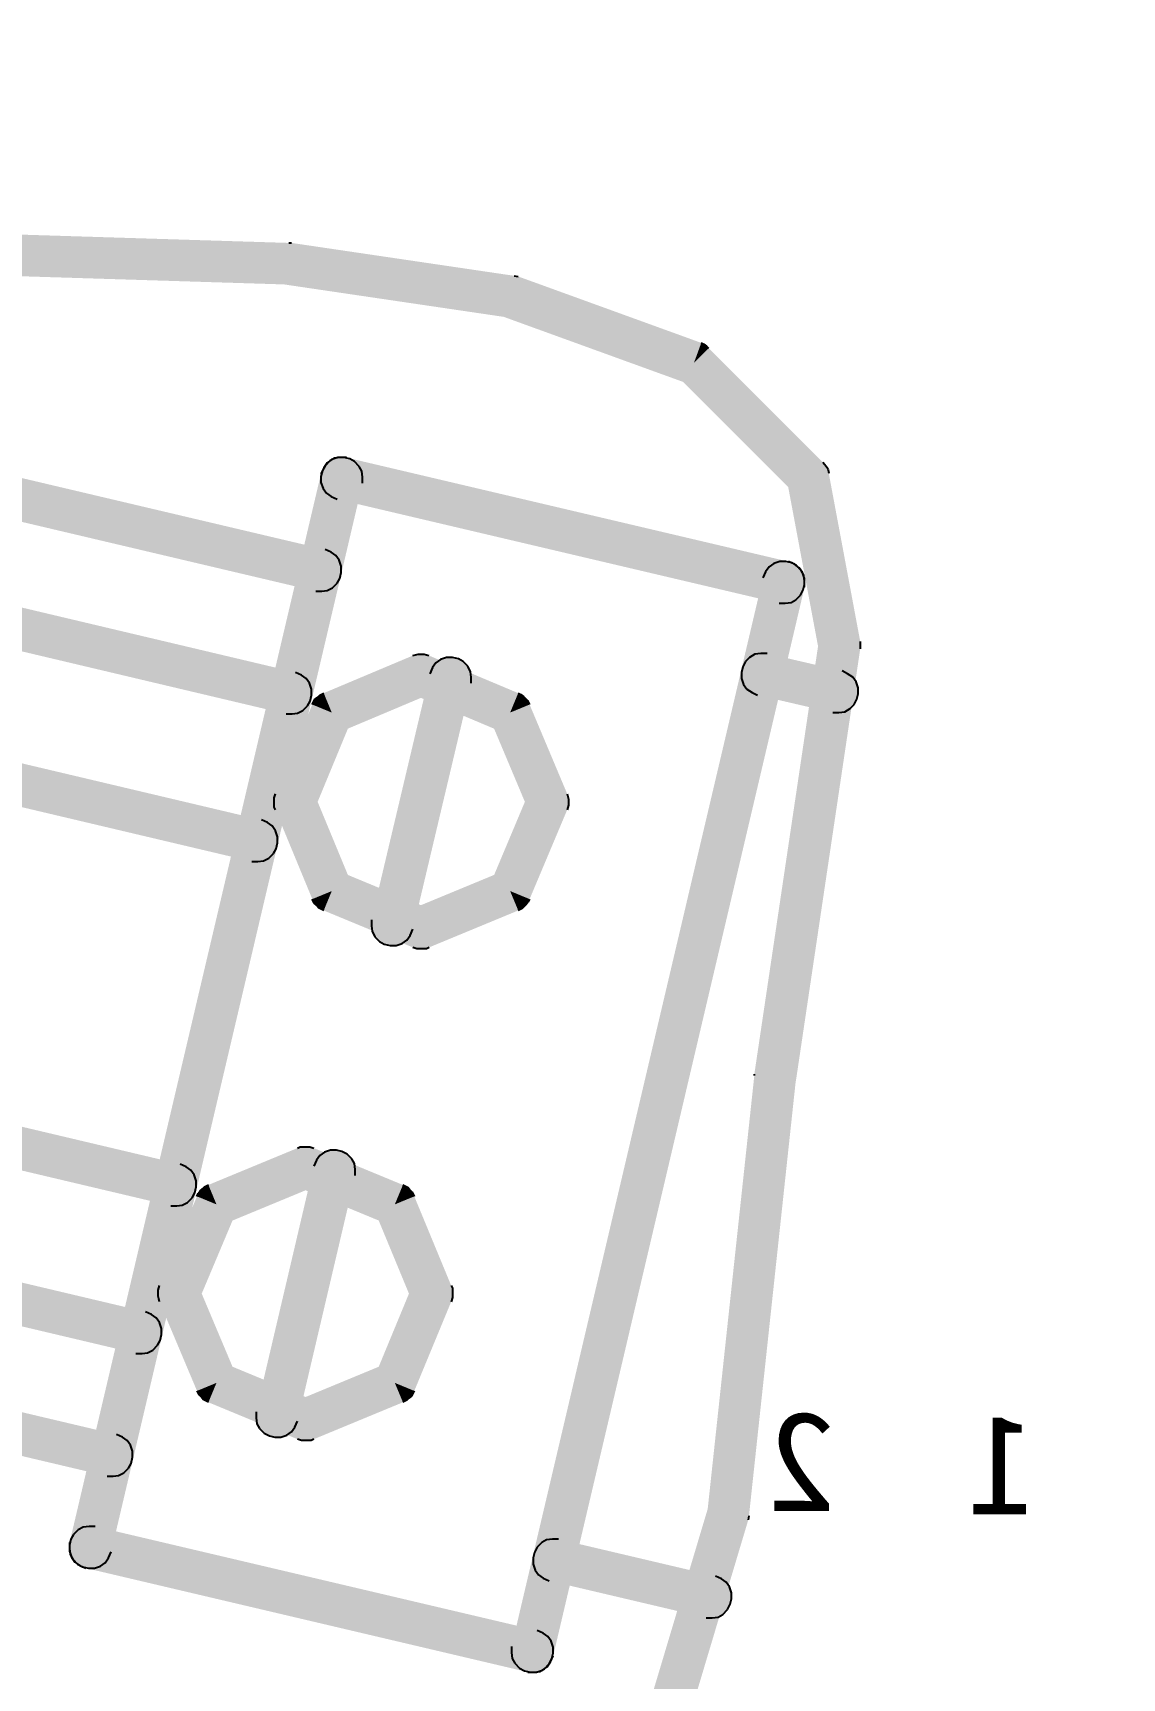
# Model space of a CAD drawing. Header units: millimetres. Extents: x -185079 to -2648, y 85916 to 249201.
# Drawn here: x -52785 to -52763.47, y 133370.23 to 133402.77 of the extents above; entities that cross this region are included whole.
import ezdxf

# ---------------------------------------------------------------- set-up
doc = ezdxf.new("R2010")
doc.units = ezdxf.units.MM
doc.linetypes.add('DASHDOT', pattern=[25.4, 12.7, -6.35, 0, -6.35])
doc.layers.get('0').update_dxf_attribs({"color": 255, "linetype": 'DASHDOT'})
doc.layers.add('1', color=4, linetype='Continuous')
doc.styles.add('PDF SimSun', font='simsun.ttc')

msp = doc.modelspace()

# ---------------------------------------------------------------- hatches: boundary and pattern name
at = {"extrusion": (-0.004685415688226612, -0.01745240643729066, 0.9998367168639968)}
for points in [[(-85571.92437522941, 115167.2436195934), (-85572.0183795921, 115167.6445472852), (-85572.11219403315, 115168.0447676654), (-85563.37262783234, 115170.1032892477), (-85563.27862346965, 115169.7023615559), (-85563.18532641852, 115169.3012439424)], [(-85563.23625285152, 115169.2875695832), (-85563.27862346965, 115169.7023615559), (-85563.32170139936, 115170.116963607), (-85558.9028157479, 115170.6301101672), (-85558.8597378182, 115170.2155081161), (-85558.81736720007, 115169.8007161434)], [(-85558.89788275096, 115169.7927462911), (-85558.8597378182, 115170.2155081161), (-85558.82230019703, 115170.6380800195), (-85554.98675428091, 115170.3075659688), (-85555.02419190209, 115169.8849940654), (-85555.06162952328, 115169.462422162)], [(-85555.02419190209, 115169.8849940654), (-85554.98675428091, 115170.3075659688), (-85554.92880074662, 115170.2950698), (-85554.86691123262, 115170.2707392561), (-85554.81846063842, 115170.2428002009)], [(-85555.23063047734, 115169.5269980083), (-85555.02419190209, 115169.8849940654), (-85554.81846063842, 115170.2428002009), (-85552.05691431575, 115168.6479621926), (-85552.26264557942, 115168.2901560571), (-85552.46908415467, 115167.93216)], [(-85561.10865326998, 115164.4308882884), (-85561.09174586835, 115164.009259136), (-85561.07413115515, 115163.5878199053), (-85573.89784823736, 115163.1951701058), (-85573.914755639, 115163.6167992582), (-85573.9323703522, 115164.0382384889)], [(-85561.15378794275, 115165.8754784019), (-85560.73215879037, 115165.8923858036), (-85560.76311602037, 115166.0076775894), (-85560.8075121702, 115166.1193608637), (-85560.88255865358, 115166.1955150738), (-85560.99650727326, 115166.2612235927), (-85561.09930289027, 115166.288219897), (-85561.22162177738, 115166.283433195), (-85561.33691356318, 115166.252475965), (-85561.44175965789, 115166.1826165987), (-85561.51449527811, 115166.0948385071), (-85561.55403326899, 115165.9879169887), (-85561.57470978356, 115165.858760922)], [(-85561.15378794275, 115165.8754784019), (-85561.17069534438, 115166.2971075543), (-85561.28598713019, 115166.2661503243), (-85561.39767040453, 115166.2217541745), (-85561.473117303, 115166.1468976128), (-85561.53882582195, 115166.0329489931), (-85561.56563220457, 115165.9294460645), (-85561.56084550262, 115165.8071271774), (-85561.52988827262, 115165.6918353916), (-85561.4600289063, 115165.5869892969), (-85561.37225081467, 115165.5142536767), (-85561.26532929628, 115165.4747156858), (-85561.13617322953, 115165.4540391712)], [(-85552.20039301158, 115166.5756548745), (-85552.18348560994, 115166.1540257221), (-85552.16657820831, 115165.7323965698), (-85561.13617322953, 115165.4540391712), (-85561.15378794275, 115165.8754784019), (-85561.17069534438, 115166.2971075543)], [(-85561.57470978356, 115165.858760922), (-85561.15378794275, 115165.8754784019), (-85560.73215879037, 115165.8923858036), (-85560.0503515005, 115144.183112591), (-85560.4712733413, 115144.166395111), (-85560.8921951821, 115144.149677631)], [(-85552.63945322087, 115168.1063231251), (-85552.26264557942, 115168.2901560571), (-85551.88654524955, 115168.4737990675), (-85550.42137680018, 115165.4176721463), (-85550.79747713005, 115165.234029136), (-85551.17357745992, 115165.0503861256)], [(-85552.26264557942, 115168.2901560571), (-85552.05691431575, 115168.6479621926), (-85552.00827379989, 115168.6193158257), (-85551.95640461588, 115168.5786451622), (-85551.91636980687, 115168.5340385189), (-85551.88654524955, 115168.4737990675)], [(-85561.09174586835, 115164.009259136), (-85561.07413115515, 115163.5878199053), (-85560.95954668091, 115163.6185872137), (-85560.86040509316, 115163.6588574621), (-85560.77170919653, 115163.7380298469), (-85560.70600067759, 115163.8519784666), (-85560.67919429496, 115163.9554813951), (-85560.68468830848, 115164.0776103606), (-85560.71564553848, 115164.1929021464), (-85560.78479759324, 115164.2979381628), (-85560.87257568486, 115164.370673783), (-85560.97949720325, 115164.4102117739), (-85561.10865326998, 115164.4308882884)], [(-85561.04170314464, 115161.9335581742), (-85561.02498566466, 115161.5126363334), (-85561.00807826302, 115161.091007181), (-85569.64068558415, 115160.8341290183), (-85569.6575929858, 115161.2557581707), (-85569.67450038742, 115161.6773873231)], [(-85552.18348560994, 115166.1540257221), (-85551.76256376914, 115166.1707432021), (-85551.79352099914, 115166.2860349879), (-85551.83720983741, 115166.3979081839), (-85551.91225632078, 115166.474062394), (-85552.02620494047, 115166.5397709129), (-85552.12970786904, 115166.5665772955), (-85552.25202675615, 115166.5617905936), (-85552.36731854196, 115166.5308333636), (-85552.47216463665, 115166.4609739973), (-85552.54419294532, 115166.3733858273), (-85552.58443824775, 115166.2662743872), (-85552.60440745075, 115166.1373082422)], [(-85552.18348560994, 115166.1540257221), (-85552.16657820831, 115165.7323965698), (-85552.0512864225, 115165.7633537998), (-85551.9394132265, 115165.807042638), (-85551.86344893812, 115165.882796433), (-85551.79825780909, 115165.9958478194), (-85551.7741627047, 115166.1122722779), (-85551.77623812841, 115166.2216696351), (-85551.80738528007, 115166.3376687325), (-85551.87653733483, 115166.4427047489), (-85551.96483281636, 115166.5145431359), (-85552.07123694484, 115166.55497836), (-85552.20039301158, 115166.5756548745)], [(-85552.60440745075, 115166.1373082422), (-85552.18348560994, 115166.1540257221), (-85551.76256376914, 115166.1707432021), (-85551.0800491677, 115144.4616599112), (-85551.5009710085, 115144.4449424312), (-85551.92189284929, 115144.4282249512)], [(-85551.21156179122, 115165.1918484395), (-85550.79747713005, 115165.234029136), (-85550.38358239054, 115165.276917144), (-85549.39560693366, 115156.6919899003), (-85549.80950167317, 115156.6491018923), (-85550.22358633434, 115156.6069211958)], [(-85550.79747713005, 115165.234029136), (-85550.42137680018, 115165.4176721463), (-85550.40409392944, 115165.3533067935), (-85550.38358239054, 115165.276917144)], [(-85559.89082949887, 115161.0194310706), (-85560.14421490073, 115161.3502639566), (-85560.39760030262, 115161.6810968427), (-85558.88768191477, 115162.8554522012), (-85558.63448643454, 115162.5253266267), (-85558.38110103268, 115162.1944937407)], [(-85558.63448643454, 115162.5253266267), (-85558.88768191477, 115162.8554522012), (-85558.84036399324, 115162.8825654803), (-85558.79214883849, 115162.9091613695), (-85558.72849079725, 115162.9262543185), (-85558.67685705268, 115162.9401185995), (-85558.58070869365, 115162.9378782001)], [(-85558.68807425379, 115162.1120677418), (-85558.63448643454, 115162.5253266267), (-85558.58070869365, 115162.9378782001), (-85556.68492187487, 115162.6779956176), (-85556.73921700568, 115162.264546811), (-85556.79280482493, 115161.851287926)], [(-85558.053476243, 115162.6123288341), (-85557.6325544022, 115162.6290463141), (-85557.6635116322, 115162.7443380999), (-85557.70378188066, 115162.8434796877), (-85557.7829542654, 115162.9321755843), (-85557.8969028851, 115162.9978841033), (-85557.99988842376, 115163.0255877191), (-85558.1220173892, 115163.0200937056), (-85558.23730917502, 115162.9891364756), (-85558.34234519137, 115162.9199844208), (-85558.41489088995, 115162.8314990176), (-85558.45442888082, 115162.7245774992), (-85558.47439808381, 115162.5956113542)], [(-85552.12144353555, 115164.2878064562), (-85552.13905824875, 115164.709245687), (-85552.25364272301, 115164.6784783786), (-85552.365515919, 115164.6347895403), (-85552.45079322581, 115164.5428855473), (-85552.50718872632, 115164.4450871257), (-85552.53057651913, 115164.3288525889), (-85552.52850109542, 115164.2194552317), (-85552.49754386542, 115164.1041634459), (-85552.42839181067, 115163.9991274295), (-85552.33990640748, 115163.9265817309), (-85552.2209605924, 115163.8902724082), (-85552.10453613392, 115163.8661773039)], [(-85550.61517728583, 115164.7612630571), (-85550.59826988418, 115164.3396339048), (-85550.58136248255, 115163.9180047524), (-85552.10453613392, 115163.8661773039), (-85552.12144353555, 115164.2878064562), (-85552.13905824875, 115164.709245687)], [(-85561.02498566466, 115161.5126363334), (-85561.00807826302, 115161.091007181), (-85560.89278647721, 115161.121964411), (-85560.79364488948, 115161.1622346594), (-85560.70475907117, 115161.2406997326), (-85560.63975786381, 115161.3544584307), (-85560.61224416962, 115161.4581512809), (-85560.61773818312, 115161.5802802463), (-85560.64869541314, 115161.6955720321), (-85560.7178474679, 115161.8006080485), (-85560.80633287109, 115161.8731537471), (-85560.91344431113, 115161.9133990495), (-85561.04170314464, 115161.9335581742)], [(-85558.47439808381, 115162.5956113542), (-85558.053476243, 115162.6123288341), (-85557.6325544022, 115162.6290463141), (-85557.48340118666, 115157.6255904571), (-85557.90432302747, 115157.6088729771), (-85558.32524486828, 115157.5921554972)], [(-85550.59826988418, 115164.3396339048), (-85550.58136248255, 115163.9180047524), (-85550.46607069674, 115163.9489619824), (-85550.35419750075, 115163.9926508207), (-85550.26892019392, 115164.0845548137), (-85550.21304208333, 115164.1814560021), (-85550.18894697896, 115164.2978804605), (-85550.19102240265, 115164.4072778177), (-85550.22197963265, 115164.5225696035), (-85550.29132160907, 115164.6283129315), (-85550.3796170906, 115164.7001513185), (-85550.4994601389, 115164.7369780311), (-85550.61517728583, 115164.7612630571)], [(-85559.97824453666, 115159.4019960521), (-85560.3909860317, 115159.4564811045), (-85560.80283029353, 115159.5104487671), (-85560.55676647412, 115161.4040416975), (-85560.14421490073, 115161.3502639566), (-85559.73147340569, 115161.2957789042)], [(-85560.14421490073, 115161.3502639566), (-85560.55676647412, 115161.4040416975), (-85560.54516753856, 115161.4625126217), (-85560.53337868133, 115161.5202762344), (-85560.49219062786, 115161.5730426516), (-85560.46425157257, 115161.6214932458), (-85560.39760030262, 115161.6810968427)], [(-85557.06844534693, 115162.0108339408), (-85556.73921700568, 115162.264546811), (-85556.40909143121, 115162.5177422912), (-85555.23416630771, 115161.0057019686), (-85555.56429188217, 115160.7525064884), (-85555.894227535, 115160.4986036966)], [(-85556.73921700568, 115162.264546811), (-85556.68492187487, 115162.6779956176), (-85556.62696834058, 115162.6654994488), (-85556.56578613813, 115162.6409789833), (-85556.51662823236, 115162.6132298497), (-85556.46798771652, 115162.5845834828), (-85556.40909143121, 115162.5177422912)], [(-85560.93733407876, 115158.938209258), (-85560.92061659879, 115158.5172874172), (-85560.90370919714, 115158.0956582649), (-85569.54904812652, 115157.8353615124), (-85569.56595552816, 115158.2569906648), (-85569.58357024136, 115158.6784298955)], [(-85560.3909860317, 115159.4564811045), (-85560.72021437295, 115159.2027682344), (-85560.76024918194, 115159.2473748777), (-85560.77734213103, 115159.3110329189), (-85560.79120641196, 115159.3626666635), (-85560.80829936104, 115159.4263247047), (-85560.80283029353, 115159.5104487671)], [(-85558.89866694197, 115158.1942176724), (-85559.2286025948, 115157.9403148806), (-85559.55872816926, 115157.6871194004), (-85560.72021437295, 115159.2027682344), (-85560.3909860317, 115159.4564811045), (-85560.06086045723, 115159.7096765847)], [(-85555.97684345556, 115160.8062842293), (-85555.56429188217, 115160.7525064884), (-85555.15155038713, 115160.698021436), (-85555.41105312634, 115158.800819994), (-85555.82360469973, 115158.8545977349), (-85556.23563888321, 115158.9092727091)], [(-85555.56429188217, 115160.7525064884), (-85555.23416630771, 115161.0057019686), (-85555.20776034018, 115160.9581941255), (-85555.18116445102, 115160.9099789707), (-85555.16388158027, 115160.8456136179), (-85555.150207221, 115160.7946871849), (-85555.15155038713, 115160.698021436)], [(-85560.92061659879, 115158.5172874172), (-85560.90370919714, 115158.0956582649), (-85560.78841741133, 115158.1266154949), (-85560.68927582359, 115158.1668857433), (-85560.60039000529, 115158.2453508165), (-85560.53538879793, 115158.3591095145), (-85560.50787510374, 115158.4628023648), (-85560.51336911724, 115158.5849313302), (-85560.54432634726, 115158.700223116), (-85560.61347840201, 115158.8052591324), (-85560.7019638052, 115158.877804831), (-85560.80907524526, 115158.9180501334), (-85560.93733407876, 115158.938209258)], [(-85557.2831639365, 115158.105525558), (-85557.3369416774, 115157.6929739846), (-85557.39052949664, 115157.2797150997), (-85559.28238033569, 115157.5277633072), (-85559.2286025948, 115157.9403148806), (-85559.17501477555, 115158.3535737655)], [(-85556.07699010162, 115159.185430621), (-85555.82360469973, 115158.8545977349), (-85555.56970190795, 115158.5246620821), (-85557.08355627552, 115157.3621410986), (-85557.3369416774, 115157.6929739846), (-85557.59013715762, 115158.0230995591)], [(-85559.2286025948, 115157.9403148806), (-85559.28238033569, 115157.5277633072), (-85559.3408512599, 115157.5393622428), (-85559.39861487252, 115157.5511511), (-85559.4506739782, 115157.5925290751), (-85559.49983188396, 115157.6202782087), (-85559.55872816926, 115157.6871194004)], [(-85555.82360469973, 115158.8545977349), (-85555.41105312634, 115158.800819994), (-85555.42265206193, 115158.7423490698), (-85555.4471725274, 115158.6811668674), (-85555.47492166104, 115158.6320089616), (-85555.50356802791, 115158.5833684458), (-85555.56970190795, 115158.5246620821)], [(-85557.90432302747, 115157.6088729771), (-85558.32524486828, 115157.5921554972), (-85558.29428763827, 115157.4768637113), (-85558.25401738983, 115157.3777221236), (-85558.17555231664, 115157.2888363053), (-85558.06160369694, 115157.2231277864), (-85557.95810076837, 115157.1963214037), (-85557.83578188127, 115157.2011081057), (-85557.72049009545, 115157.2320653357), (-85557.61635131232, 115157.3017347804), (-85557.54361569209, 115157.389512872), (-85557.50337038965, 115157.496624312), (-85557.48340118666, 115157.6255904571)], [(-85557.3369416774, 115157.6929739846), (-85557.08355627552, 115157.3621410986), (-85557.12764552889, 115157.3230035228), (-85557.19130357013, 115157.3059105737), (-85557.2429373147, 115157.2920462928), (-85557.30659535594, 115157.2749533437), (-85557.39052949664, 115157.2797150997)], [(-85560.7213520869, 115151.946215248), (-85560.70392729534, 115151.5254833289), (-85560.68701989371, 115151.1038541765), (-85569.33235882309, 115150.8435574241), (-85569.34926622472, 115151.2651865764), (-85569.36688093793, 115151.6866258072)], [(-85550.21674915472, 115156.5814579793), (-85549.80950167317, 115156.6491018923), (-85549.4024441133, 115156.7174531168), (-85548.06133075824, 115148.1446920906), (-85548.46838831813, 115148.076340866), (-85548.87563579966, 115148.0086969531)], [(-85559.56977112955, 115151.0322780661), (-85559.82315653142, 115151.3631109522), (-85560.07654193329, 115151.6939438382), (-85558.56320495563, 115152.8555675885), (-85558.31000947542, 115152.525442014), (-85558.05662407355, 115152.194609128)], [(-85558.31000947542, 115152.525442014), (-85558.56320495563, 115152.8555675885), (-85558.51930562392, 115152.8954124758), (-85558.45494027111, 115152.9126953466), (-85558.40401383811, 115152.9263697058), (-85558.3396484853, 115152.9436525766), (-85558.25623173451, 115152.9379935874)], [(-85558.36359729466, 115152.1121831291), (-85558.31000947542, 115152.525442014), (-85558.25623173451, 115152.9379935874), (-85556.36386350555, 115152.6908426131), (-85556.41815863637, 115152.2773938065), (-85556.47174645562, 115151.8641349215)], [(-85557.74243820368, 115152.60883571), (-85557.32151636289, 115152.6255531899), (-85557.3524735929, 115152.7408449757), (-85557.39616243115, 115152.8527181717), (-85557.47120891452, 115152.9288723818), (-85557.58515753421, 115152.9945809007), (-85557.70158199269, 115153.0186760051), (-85557.81027203832, 115153.0167905031), (-85557.92556382413, 115152.9858332731), (-85558.0305998405, 115152.9166812183), (-85558.10314553906, 115152.8281958151), (-85558.14268352994, 115152.7212742967), (-85558.16336004449, 115152.59211823)], [(-85560.70392729534, 115151.5254833289), (-85560.68701989371, 115151.1038541765), (-85560.5717281079, 115151.1348114065), (-85560.47258652015, 115151.175081655), (-85560.38370070186, 115151.2535467281), (-85560.31869949448, 115151.3673054262), (-85560.2911858003, 115151.4709982764), (-85560.29667981381, 115151.5931272419), (-85560.32763704383, 115151.7084190277), (-85560.39678909857, 115151.813455044), (-85560.48527450176, 115151.8860007426), (-85560.59238594181, 115151.926246045), (-85560.7213520869, 115151.946215248)], [(-85558.16336004449, 115152.59211823), (-85557.74243820368, 115152.60883571), (-85557.32151636289, 115152.6255531899), (-85557.16234281735, 115147.6384374526), (-85557.58326465815, 115147.6217199727), (-85558.00418649896, 115147.6050024927)], [(-85559.82315653142, 115151.3631109522), (-85560.23570810481, 115151.4168886931), (-85560.22410916924, 115151.4753596173), (-85560.19958870376, 115151.5365418197), (-85560.17113225855, 115151.5858896471), (-85560.14319320326, 115151.6343402413), (-85560.07654193329, 115151.6939438382)], [(-85556.41815863637, 115152.2773938065), (-85556.36386350555, 115152.6908426131), (-85556.30590997127, 115152.6783464443), (-85556.24814635863, 115152.6665575871), (-85556.19556986305, 115152.6260768452), (-85556.1469293472, 115152.5974304783), (-85556.0880330619, 115152.5305892867)], [(-85559.6699177756, 115149.4114244578), (-85560.08265927064, 115149.4659095102), (-85560.49521084403, 115149.5196872511), (-85560.23570810481, 115151.4168886931), (-85559.82315653142, 115151.3631109522), (-85559.41041503637, 115151.3086258997)], [(-85556.74809428919, 115152.0234910147), (-85556.41815863637, 115152.2773938065), (-85556.0880330619, 115152.5305892867), (-85554.92583954663, 115151.0151303743), (-85555.2559651211, 115150.7619348941), (-85555.58590077392, 115150.5080321023)], [(-85560.62971462926, 115148.9474477421), (-85560.61209991606, 115148.5260085114), (-85560.59538243608, 115148.1050866706), (-85569.24072136545, 115147.8447899181), (-85569.25762876708, 115148.2664190705), (-85569.2752434803, 115148.6878583012)], [(-85560.55022281731, 115146.4542435293), (-85560.53331541568, 115146.0326143769), (-85560.51570070248, 115145.6111751462), (-85573.32668617644, 115145.2219439365), (-85573.34359357807, 115145.6435730888), (-85573.36050097972, 115146.0652022412)], [(-85560.08265927064, 115149.4659095102), (-85560.41259492346, 115149.2120067184), (-85560.43919081263, 115149.2602218732), (-85560.46559678015, 115149.3077297164), (-85560.48287965088, 115149.3720950692), (-85560.49655401015, 115149.4230215022), (-85560.49521084403, 115149.5196872511)], [(-85558.57760857265, 115148.2070646679), (-85558.90754422547, 115147.9531618761), (-85559.23766979994, 115147.6999663959), (-85560.41259492346, 115149.2120067184), (-85560.08265927064, 115149.4659095102), (-85559.75253369617, 115149.7191049905)], [(-85555.6685166945, 115150.815712635), (-85555.2559651211, 115150.7619348941), (-85554.84322362606, 115150.7074498417), (-85555.08999475703, 115148.8136669896), (-85555.50254633042, 115148.8674447305), (-85555.91528782547, 115148.9219297829)], [(-85555.2559651211, 115150.7619348941), (-85554.92583954663, 115151.0151303743), (-85554.88670197087, 115150.971041121), (-85554.86941910013, 115150.9066757682), (-85554.85555481921, 115150.8550420236), (-85554.83846187012, 115150.7913839824), (-85554.84322362606, 115150.7074498417)], [(-85560.61209991606, 115148.5260085114), (-85560.59538243608, 115148.1050866706), (-85560.48009065026, 115148.1360439006), (-85560.38094906251, 115148.176314149), (-85560.2927705558, 115148.2545893006), (-85560.22706203685, 115148.3685379203), (-85560.19954834267, 115148.4722307705), (-85560.20504235617, 115148.5943597359), (-85560.23599958619, 115148.7096515217), (-85560.3058589525, 115148.8144976164), (-85560.39363704412, 115148.8872332367), (-85560.50074848418, 115148.9274785391), (-85560.62971462926, 115148.9474477421)], [(-85556.96210556717, 115148.1183725536), (-85557.01588330808, 115147.7058209802), (-85557.06947112732, 115147.2925620952), (-85558.96132196637, 115147.5406103027), (-85558.90754422547, 115147.9531618761), (-85558.85395640624, 115148.3664207611)], [(-85555.75593173229, 115149.1982776165), (-85555.50254633042, 115148.8674447305), (-85555.24864353864, 115148.5375090777), (-85556.76249790621, 115147.3749880941), (-85557.01588330808, 115147.7058209802), (-85557.2690787883, 115148.0359465546)], [(-85558.90754422547, 115147.9531618761), (-85558.96132196637, 115147.5406103027), (-85559.01979289057, 115147.5522092383), (-85559.07755650321, 115147.5639980955), (-85559.12961560888, 115147.6053760706), (-85559.17877351465, 115147.6331252043), (-85559.23766979994, 115147.6999663959)], [(-85555.50254633042, 115148.8674447305), (-85555.08999475703, 115148.8136669896), (-85555.1015936926, 115148.7551960654), (-85555.11338254984, 115148.6974324527), (-85555.15457060329, 115148.6446660355), (-85555.1825096586, 115148.5962154413), (-85555.24864353864, 115148.5375090777)], [(-85557.58326465815, 115147.6217199727), (-85558.00418649896, 115147.6050024927), (-85557.97322926894, 115147.4897107069), (-85557.92954043069, 115147.3778375109), (-85557.85449394732, 115147.3016833008), (-85557.74054532763, 115147.2359747819), (-85557.62431079081, 115147.2125869891), (-85557.51472351195, 115147.2139551012), (-85557.40013903771, 115147.2447224096), (-85557.295292943, 115147.3145817759), (-85557.22255732278, 115147.4023598675), (-85557.1830193319, 115147.5092813859), (-85557.16234281735, 115147.6384374526)], [(-85557.01588330808, 115147.7058209802), (-85556.76249790621, 115147.3749880941), (-85556.80658715958, 115147.3358505184), (-85556.87095251238, 115147.3185676476), (-85556.92187894539, 115147.3048932884), (-85556.9862442982, 115147.2876104176), (-85557.06947112732, 115147.2925620952)], [(-85560.53331541568, 115146.0326143769), (-85560.51570070248, 115145.6111751462), (-85560.40040891667, 115145.6421323762), (-85560.30197464049, 115145.6822127029), (-85560.21327874386, 115145.7613850877), (-85560.14757022492, 115145.8753337074), (-85560.1207638423, 115145.978836636), (-85560.12625785581, 115146.1009656014), (-85560.15721508581, 115146.2162573872), (-85560.22636714057, 115146.3212934036), (-85560.31414523219, 115146.3940290238), (-85560.42106675058, 115146.4335670147), (-85560.55022281731, 115146.4542435293)], [(-85548.8834157303, 115148.0885051924), (-85548.46838831813, 115148.076340866), (-85548.05336090593, 115148.0641765397), (-85548.16005025043, 115144.2705308594), (-85548.57507766262, 115144.2826951858), (-85548.99010507482, 115144.2948595121)], [(-85560.4712733413, 115144.166395111), (-85560.48818074293, 115144.5880242633), (-85560.60347252875, 115144.5570670333), (-85560.71534572473, 115144.5133781951), (-85560.79131001313, 115144.4376244001), (-85560.85650114215, 115144.3245730137), (-85560.88401483634, 115144.2208801634), (-85560.87852082284, 115144.098751198), (-85560.84737367116, 115143.9827521006), (-85560.7782216164, 115143.8777160842), (-85560.68973621323, 115143.8051703857), (-85560.58281469483, 115143.7656323948), (-85560.45436593966, 115143.7447659586)], [(-85551.5185857217, 115144.8663816619), (-85551.5009710085, 115144.4449424312), (-85551.48406360685, 115144.0233132788), (-85560.45436593966, 115143.7447659586), (-85560.4712733413, 115144.166395111), (-85560.48818074293, 115144.5880242633)], [(-85573.52664136072, 115140.4963191088), (-85573.19651578624, 115140.749514589), (-85572.86658013343, 115141.0034173808), (-85543.81790352194, 115102.2841848296), (-85544.14783917475, 115102.0302820378), (-85544.47725743765, 115101.7772764792)], [(-85560.4712733413, 115144.166395111), (-85560.8921951821, 115144.149677631), (-85560.8612379521, 115144.0343858452), (-85560.81754911384, 115143.9225126492), (-85560.7417953189, 115143.8465483608), (-85560.62855401078, 115143.7806499202), (-85560.5250510822, 115143.7538435376), (-85560.4027321951, 115143.7586302395), (-85560.28744040929, 115143.7895874695), (-85560.18259431458, 115143.8594468358), (-85560.11056600593, 115143.9470350058), (-85560.07032070348, 115144.0541464459), (-85560.0503515005, 115144.183112591)], [(-85551.55959449307, 115146.2984300888), (-85551.5765018947, 115146.7200592412), (-85551.69179368051, 115146.6891020112), (-85551.80366687651, 115146.6454131729), (-85551.8796311649, 115146.569659378), (-85551.94533968384, 115146.4557107583), (-85551.96872747665, 115146.3394762215), (-85551.96665205294, 115146.2300788643), (-85551.93569482294, 115146.1147870785), (-85551.86654276818, 115146.0097510621), (-85551.778057365, 115145.9372053635), (-85551.67184315817, 115145.897477451), (-85551.54268709144, 115145.8768009365)], [(-85548.39168550681, 115146.8191878218), (-85548.37477810516, 115146.3975586694), (-85548.35787070353, 115145.975929517), (-85551.54268709144, 115145.8768009365), (-85551.55959449307, 115146.2984300888), (-85551.5765018947, 115146.7200592412)], [(-85575.12890967446, 115139.3100579182), (-85574.79949141156, 115139.5630634768), (-85574.46955575874, 115139.8169662686), (-85545.41404196763, 115101.0722705009), (-85545.74346023051, 115100.8192649423), (-85546.07339588334, 115100.5653621505)], [(-85548.37477810516, 115146.3975586694), (-85548.35787070353, 115145.975929517), (-85548.24257891772, 115146.006886747), (-85548.13070572173, 115146.0505755853), (-85548.05474143334, 115146.1263293802), (-85547.9890329144, 115146.2402779999), (-85547.9656451216, 115146.3565125367), (-85547.96772054529, 115146.4659098939), (-85547.9986777753, 115146.5812016798), (-85548.06782983005, 115146.6862376961), (-85548.15631523324, 115146.7587833947), (-85548.26252944006, 115146.7985113072), (-85548.39168550681, 115146.8191878218)], [(-85551.5009710085, 115144.4449424312), (-85551.48406360685, 115144.0233132788), (-85551.36877182104, 115144.0542705088), (-85551.25689862506, 115144.0979593471), (-85551.18164164823, 115144.1735232204), (-85551.1159331293, 115144.28747184), (-85551.09183802492, 115144.4038962985), (-85551.09391344861, 115144.5132936557), (-85551.12487067863, 115144.6285854415), (-85551.19473004495, 115144.7334315362), (-85551.28250813657, 115144.8061671565), (-85551.38942965497, 115144.8457051473), (-85551.5185857217, 115144.8663816619)], [(-85551.5009710085, 115144.4449424312), (-85551.92189284929, 115144.4282249512), (-85551.89093561929, 115144.3129331654), (-85551.84724678104, 115144.2010599694), (-85551.77220029767, 115144.1249057594), (-85551.65825167797, 115144.0591972404), (-85551.55474874939, 115144.0323908578), (-85551.43313717387, 115144.0369876381), (-85551.31784538805, 115144.0679448681), (-85551.21299929335, 115144.1378042344), (-85551.14026367312, 115144.225582326), (-85551.10072568225, 115144.3325038444), (-85551.0800491677, 115144.4616599112)]]:
    msp.add_hatch(color=7, dxfattribs=at).paths.add_polyline_path(points, flags=16)

# ---------------------------------------------------------------- linework, layer by layer
for p, q in [((-52779.94320415711, 133398.6122537114, 2081.170645379893), (-52779.89047438734, 133398.6122537114, 2081.170892481131)), ((-52775.48968249758, 133397.9620117936, 2081.180165248346), (-52775.40985440688, 133397.9488312142, 2081.180309266821)), ((-52770.74271150131, 133382.1702131454, 2080.926760515621), (-52770.74270934505, 133382.1438519866, 2080.926300384934)), ((-52770.84818913909, 133373.4380792828, 2080.773844591216), (-52770.86136505287, 133373.358263552, 2080.772389642439))]:
    msp.add_line(p, q, dxfattribs=at)
for points, elevation in [([(-85554.98675428088, 115170.3075659687), (-85554.9288007466, 115170.2950697999), (-85554.86691123259, 115170.2707392561), (-85554.81846063839, 115170.2428002008)], 5.106816550664017e-10), ([(-85560.73215879034, 115165.8923858035), (-85560.76311602035, 115166.0076775894), (-85560.80751217017, 115166.1193608637), (-85560.88255865355, 115166.1955150737), (-85560.99650727323, 115166.2612235927), (-85561.09930289024, 115166.288219897), (-85561.22162177735, 115166.283433195), (-85561.33691356315, 115166.252475965), (-85561.44175965786, 115166.1826165987), (-85561.51449527808, 115166.0948385071), (-85561.55403326896, 115165.9879169887), (-85561.57470978353, 115165.8587609219)], 5.106816855801278e-10), ([(-85561.17069534435, 115166.2971075543), (-85561.28598713016, 115166.2661503243), (-85561.3976704045, 115166.2217541744), (-85561.47311730297, 115166.1468976127), (-85561.53882582192, 115166.032948993), (-85561.56563220454, 115165.9294460645), (-85561.5608455026, 115165.8071271774), (-85561.52988827259, 115165.6918353916), (-85561.46002890627, 115165.5869892968), (-85561.37225081465, 115165.5142536766), (-85561.26532929625, 115165.4747156857), (-85561.1361732295, 115165.4540391712)], 5.106816885288478e-10), ([(-85552.05691431572, 115168.6479621925), (-85552.00827379986, 115168.6193158257), (-85551.95640461585, 115168.5786451621), (-85551.91636980684, 115168.5340385189), (-85551.88654524952, 115168.4737990674)], 5.106816680809162e-10), ([(-85561.07413115512, 115163.5878199053), (-85560.95954668088, 115163.6185872136), (-85560.86040509313, 115163.6588574621), (-85560.7717091965, 115163.7380298468), (-85560.70600067756, 115163.8519784665), (-85560.67919429493, 115163.9554813951), (-85560.68468830845, 115164.0776103605), (-85560.71564553845, 115164.1929021464), (-85560.78479759321, 115164.2979381627), (-85560.87257568483, 115164.3706737829), (-85560.97949720323, 115164.4102117738), (-85561.10865326996, 115164.4308882884)], 5.106816958491946e-10), ([(-85551.76256376911, 115166.1707432021), (-85551.79352099911, 115166.2860349879), (-85551.83720983738, 115166.3979081839), (-85551.91225632075, 115166.4740623939), (-85552.02620494044, 115166.5397709129), (-85552.12970786901, 115166.5665772955), (-85552.25202675612, 115166.5617905936), (-85552.36731854193, 115166.5308333636), (-85552.47216463662, 115166.4609739972), (-85552.5441929453, 115166.3733858273), (-85552.58443824772, 115166.2662743872), (-85552.60440745072, 115166.1373082421)], 5.106816847009747e-10), ([(-85552.16657820829, 115165.7323965697), (-85552.05128642247, 115165.7633537997), (-85551.93941322647, 115165.807042638), (-85551.8634489381, 115165.882796433), (-85551.79825780906, 115165.9958478194), (-85551.77416270468, 115166.1122722779), (-85551.77623812838, 115166.2216696351), (-85551.80738528004, 115166.3376687325), (-85551.8765373348, 115166.4427047488), (-85551.96483281633, 115166.5145431358), (-85552.07123694482, 115166.5549783599), (-85552.20039301155, 115166.5756548745)], 5.106816816163163e-10), ([(-85550.42137680015, 115165.4176721463), (-85550.4040939294, 115165.3533067935), (-85550.38358239051, 115165.276917144)], 5.10681691129464e-10), ([(-85558.88768191474, 115162.8554522012), (-85558.84036399321, 115162.8825654803), (-85558.79214883846, 115162.9091613694), (-85558.72849079722, 115162.9262543185), (-85558.67685705265, 115162.9401185994), (-85558.58070869363, 115162.9378782001)], 5.106817068398785e-10), ([(-85557.63255440217, 115162.6290463141), (-85557.66351163217, 115162.7443380999), (-85557.70378188063, 115162.8434796876), (-85557.78295426538, 115162.9321755843), (-85557.89690288507, 115162.9978841032), (-85557.99988842373, 115163.0255877191), (-85558.12201738918, 115163.0200937056), (-85558.23730917499, 115162.9891364755), (-85558.34234519134, 115162.9199844208), (-85558.41489088992, 115162.8314990176), (-85558.4544288808, 115162.7245774992), (-85558.47439808378, 115162.5956113541)], 5.106817093007448e-10), ([(-85552.13905824872, 115164.7092456869), (-85552.25364272298, 115164.6784783786), (-85552.36551591897, 115164.6347895403), (-85552.45079322578, 115164.5428855473), (-85552.50718872629, 115164.4450871257), (-85552.5305765191, 115164.3288525889), (-85552.5285010954, 115164.2194552317), (-85552.4975438654, 115164.1041634459), (-85552.42839181064, 115163.9991274295), (-85552.33990640745, 115163.9265817309), (-85552.22096059237, 115163.8902724082), (-85552.10453613389, 115163.8661773038)], 5.106817010046905e-10), ([(-85561.008078263, 115161.0910071809), (-85560.89278647718, 115161.121964411), (-85560.79364488945, 115161.1622346594), (-85560.70475907114, 115161.2406997326), (-85560.63975786378, 115161.3544584306), (-85560.61224416959, 115161.4581512809), (-85560.6177381831, 115161.5802802463), (-85560.64869541311, 115161.6955720321), (-85560.71784746787, 115161.8006080485), (-85560.80633287106, 115161.873153747), (-85560.9134443111, 115161.9133990495), (-85561.04170314461, 115161.9335581741)], 5.106817137168374e-10), ([(-85550.58136248252, 115163.9180047524), (-85550.46607069671, 115163.9489619824), (-85550.35419750072, 115163.9926508206), (-85550.26892019389, 115164.0845548136), (-85550.2130420833, 115164.181456002), (-85550.18894697893, 115164.2978804605), (-85550.19102240262, 115164.4072778177), (-85550.22197963262, 115164.5225696035), (-85550.29132160904, 115164.6283129315), (-85550.37961709057, 115164.7001513185), (-85550.49946013888, 115164.7369780311), (-85550.6151772858, 115164.7612630571)], 5.106816947883669e-10), ([(-85560.5567664741, 115161.4040416975), (-85560.54516753853, 115161.4625126217), (-85560.5333786813, 115161.5202762343), (-85560.49219062783, 115161.5730426516), (-85560.46425157254, 115161.6214932458), (-85560.39760030259, 115161.6810968426)], 5.106817156021888e-10), ([(-85556.68492187484, 115162.6779956176), (-85556.62696834056, 115162.6654994488), (-85556.5657861381, 115162.6409789833), (-85556.51662823233, 115162.6132298496), (-85556.46798771649, 115162.5845834828), (-85556.40909143118, 115162.5177422912)], 5.106817101138343e-10), ([(-85560.72021437292, 115159.2027682344), (-85560.76024918191, 115159.2473748776), (-85560.777342131, 115159.3110329189), (-85560.79120641193, 115159.3626666635), (-85560.80829936102, 115159.4263247047), (-85560.8028302935, 115159.510448767)], 5.106817310750287e-10), ([(-85555.23416630768, 115161.0057019686), (-85555.20776034016, 115160.9581941254), (-85555.18116445099, 115160.9099789707), (-85555.16388158024, 115160.8456136179), (-85555.15020722097, 115160.7946871849), (-85555.1515503871, 115160.6980214359)], 5.106817232833441e-10), ([(-85560.90370919711, 115158.0956582649), (-85560.7884174113, 115158.1266154949), (-85560.68927582356, 115158.1668857433), (-85560.60039000526, 115158.2453508165), (-85560.5353887979, 115158.3591095145), (-85560.5078751037, 115158.4628023648), (-85560.51336911721, 115158.5849313302), (-85560.54432634723, 115158.700223116), (-85560.61347840198, 115158.8052591324), (-85560.70196380517, 115158.8778048309), (-85560.80907524523, 115158.9180501334), (-85560.93733407873, 115158.938209258)], 5.1068173515064e-10), ([(-85559.28238033566, 115157.5277633072), (-85559.34085125987, 115157.5393622427), (-85559.3986148725, 115157.5511511), (-85559.45067397816, 115157.5925290751), (-85559.49983188394, 115157.6202782087), (-85559.55872816923, 115157.6871194003)], 5.106817442686771e-10), ([(-85555.41105312631, 115158.800819994), (-85555.4226520619, 115158.7423490698), (-85555.44717252738, 115158.6811668674), (-85555.474921661, 115158.6320089616), (-85555.50356802788, 115158.5833684457), (-85555.56970190792, 115158.5246620821)], 5.106817387739704e-10), ([(-85558.32524486825, 115157.5921554971), (-85558.29428763824, 115157.4768637113), (-85558.2540173898, 115157.3777221236), (-85558.1755523166, 115157.2888363053), (-85558.06160369691, 115157.2231277863), (-85557.95810076834, 115157.1963214037), (-85557.83578188124, 115157.2011081057), (-85557.72049009542, 115157.2320653357), (-85557.61635131229, 115157.3017347803), (-85557.54361569206, 115157.389512872), (-85557.50337038962, 115157.496624312), (-85557.48340118663, 115157.6255904571)], 5.106817449661554e-10), ([(-85557.0835562755, 115157.3621410986), (-85557.12764552886, 115157.3230035228), (-85557.1913035701, 115157.3059105737), (-85557.24293731467, 115157.2920462928), (-85557.30659535591, 115157.2749533437), (-85557.39052949661, 115157.2797150996)], 5.106817474511604e-10), ([(-85558.5632049556, 115152.8555675885), (-85558.5193056239, 115152.8954124758), (-85558.45494027108, 115152.9126953465), (-85558.40401383808, 115152.9263697058), (-85558.33964848527, 115152.9436525765), (-85558.25623173449, 115152.9379935874)], 5.106817783930289e-10), ([(-85557.32151636286, 115152.6255531899), (-85557.35247359287, 115152.7408449757), (-85557.39616243112, 115152.8527181717), (-85557.47120891449, 115152.9288723817), (-85557.58515753418, 115152.9945809007), (-85557.70158199266, 115153.0186760051), (-85557.81027203829, 115153.016790503), (-85557.9255638241, 115152.985833273), (-85558.03059984047, 115152.9166812183), (-85558.10314553903, 115152.8281958151), (-85558.1426835299, 115152.7212742967), (-85558.16336004446, 115152.5921182299)], 5.106817808780338e-10), ([(-85560.68701989368, 115151.1038541765), (-85560.57172810787, 115151.1348114065), (-85560.47258652012, 115151.1750816549), (-85560.38370070183, 115151.2535467281), (-85560.31869949446, 115151.3673054261), (-85560.29118580028, 115151.4709982764), (-85560.29667981378, 115151.5931272418), (-85560.3276370438, 115151.7084190276), (-85560.39678909854, 115151.813455044), (-85560.48527450173, 115151.8860007426), (-85560.59238594178, 115151.926246045), (-85560.72135208687, 115151.946215248)], 5.106817851797858e-10), ([(-85560.23570810478, 115151.416888693), (-85560.22410916921, 115151.4753596172), (-85560.19958870373, 115151.5365418197), (-85560.17113225852, 115151.5858896471), (-85560.14319320323, 115151.6343402413), (-85560.07654193326, 115151.6939438382)], 5.106817870638666e-10), ([(-85556.36386350552, 115152.6908426131), (-85556.30590997124, 115152.6783464443), (-85556.2481463586, 115152.6665575871), (-85556.19556986302, 115152.6260768452), (-85556.14692934717, 115152.5974304783), (-85556.08803306187, 115152.5305892867)], 5.106817815755122e-10), ([(-85560.41259492343, 115149.2120067184), (-85560.4391908126, 115149.2602218732), (-85560.46559678012, 115149.3077297163), (-85560.48287965085, 115149.3720950692), (-85560.49655401013, 115149.4230215022), (-85560.495210844, 115149.5196872511)], 5.106818025608452e-10), ([(-85554.9258395466, 115151.0151303743), (-85554.88670197084, 115150.971041121), (-85554.8694191001, 115150.9066757681), (-85554.85555481918, 115150.8550420236), (-85554.8384618701, 115150.7913839823), (-85554.84322362603, 115150.7074498416)], 5.106817947678901e-10), ([(-85560.59538243605, 115148.1050866706), (-85560.48009065024, 115148.1360439006), (-85560.38094906248, 115148.176314149), (-85560.29277055577, 115148.2545893005), (-85560.22706203682, 115148.3685379202), (-85560.19954834264, 115148.4722307705), (-85560.20504235614, 115148.5943597359), (-85560.23599958616, 115148.7096515217), (-85560.30585895247, 115148.8144976164), (-85560.3936370441, 115148.8872332366), (-85560.50074848415, 115148.9274785391), (-85560.62971462923, 115148.9474477421)], 5.106818066364566e-10), ([(-85558.96132196634, 115147.5406103027), (-85559.01979289054, 115147.5522092383), (-85559.07755650318, 115147.5639980955), (-85559.12961560885, 115147.6053760706), (-85559.17877351462, 115147.6331252043), (-85559.23766979991, 115147.6999663959)], 5.106818157303549e-10), ([(-85555.089994757, 115148.8136669895), (-85555.10159369257, 115148.7551960653), (-85555.11338254981, 115148.6974324527), (-85555.15457060326, 115148.6446660355), (-85555.18250965857, 115148.5962154413), (-85555.24864353861, 115148.5375090776)], 5.106818102356483e-10), ([(-85558.00418649893, 115147.6050024927), (-85557.97322926892, 115147.4897107068), (-85557.92954043066, 115147.3778375109), (-85557.85449394729, 115147.3016833008), (-85557.7405453276, 115147.2359747819), (-85557.62431079078, 115147.2125869891), (-85557.51472351192, 115147.2139551012), (-85557.40013903768, 115147.2447224095), (-85557.29529294297, 115147.3145817759), (-85557.22255732275, 115147.4023598675), (-85557.18301933187, 115147.5092813859), (-85557.16234281732, 115147.6384374526)], 5.106818164278333e-10), ([(-85560.51570070245, 115145.6111751461), (-85560.40040891664, 115145.6421323761), (-85560.30197464046, 115145.6822127029), (-85560.21327874383, 115145.7613850877), (-85560.14757022489, 115145.8753337074), (-85560.12076384226, 115145.9788366359), (-85560.12625785578, 115146.1009656014), (-85560.15721508578, 115146.2162573872), (-85560.22636714054, 115146.3212934036), (-85560.31414523216, 115146.3940290238), (-85560.42106675055, 115146.4335670147), (-85560.55022281728, 115146.4542435292)], 5.106818244761494e-10), ([(-85556.76249790618, 115147.3749880941), (-85556.80658715955, 115147.3358505183), (-85556.87095251236, 115147.3185676476), (-85556.92187894536, 115147.3048932883), (-85556.98624429817, 115147.2876104176), (-85557.0694711273, 115147.2925620952)], 5.106818189128383e-10), ([(-85560.4881807429, 115144.5880242633), (-85560.60347252872, 115144.5570670333), (-85560.7153457247, 115144.513378195), (-85560.7913100131, 115144.4376244001), (-85560.85650114212, 115144.3245730136), (-85560.88401483631, 115144.2208801634), (-85560.87852082281, 115144.098751198), (-85560.84737367113, 115143.9827521006), (-85560.77822161638, 115143.8777160842), (-85560.6897362132, 115143.8051703856), (-85560.5828146948, 115143.7656323948), (-85560.45436593963, 115143.7447659586)], 5.106818438645237e-10), ([(-85560.89219518207, 115144.149677631), (-85560.86123795206, 115144.0343858452), (-85560.81754911381, 115143.9225126492), (-85560.74179531887, 115143.8465483608), (-85560.62855401075, 115143.7806499202), (-85560.52505108216, 115143.7538435375), (-85560.40273219507, 115143.7586302395), (-85560.28744040926, 115143.7895874695), (-85560.18259431455, 115143.8594468358), (-85560.1105660059, 115143.9470350058), (-85560.07032070345, 115144.0541464458), (-85560.05035150047, 115144.1831125909)], 5.106818407798652e-10), ([(-85551.57650189467, 115146.7200592412), (-85551.69179368048, 115146.6891020112), (-85551.80366687648, 115146.6454131729), (-85551.87963116488, 115146.569659378), (-85551.9453396838, 115146.4557107583), (-85551.96872747662, 115146.3394762215), (-85551.96665205291, 115146.2300788643), (-85551.93569482291, 115146.1147870784), (-85551.86654276816, 115146.0097510621), (-85551.77805736497, 115145.9372053635), (-85551.67184315814, 115145.897477451), (-85551.54268709141, 115145.8768009364)], 5.106818297231179e-10), ([(-85548.3578707035, 115145.975929517), (-85548.24257891769, 115146.006886747), (-85548.1307057217, 115146.0505755853), (-85548.05474143331, 115146.1263293802), (-85547.98903291437, 115146.2402779999), (-85547.96564512157, 115146.3565125367), (-85547.96772054526, 115146.4659098939), (-85547.99867777526, 115146.5812016797), (-85548.06782983002, 115146.6862376961), (-85548.15631523321, 115146.7587833947), (-85548.26252944003, 115146.7985113072), (-85548.39168550678, 115146.8191878217)], 5.106818233746671e-10), ([(-85551.48406360683, 115144.0233132788), (-85551.36877182101, 115144.0542705088), (-85551.25689862503, 115144.097959347), (-85551.1816416482, 115144.1735232203), (-85551.11593312927, 115144.28747184), (-85551.09183802489, 115144.4038962985), (-85551.09391344858, 115144.5132936557), (-85551.1248706786, 115144.6285854415), (-85551.19473004492, 115144.7334315362), (-85551.28250813654, 115144.8061671564), (-85551.38942965494, 115144.8457051473), (-85551.51858572167, 115144.8663816619)], 5.106818369519921e-10), ([(-85551.92189284926, 115144.4282249512), (-85551.89093561926, 115144.3129331654), (-85551.847246781, 115144.2010599694), (-85551.77220029764, 115144.1249057593), (-85551.65825167795, 115144.0591972404), (-85551.55474874936, 115144.0323908578), (-85551.43313717384, 115144.036987638), (-85551.31784538802, 115144.067944868), (-85551.21299929332, 115144.1378042344), (-85551.14026367309, 115144.225582326), (-85551.10072568222, 115144.3325038444), (-85551.08004916766, 115144.4616599111)], 5.106818399007121e-10)]:
    msp.add_lwpolyline(points, dxfattribs=dict(at, elevation=elevation))
for points in [[(-85563.27862346964, 115169.7023615559), (-85563.37262783233, 115170.1032892477), (-85563.32170139934, 115170.116963607)], [(-85558.85973781819, 115170.2155081161), (-85558.90281574789, 115170.6301101672), (-85558.822300197, 115170.6380800195)], [(-85549.80950167315, 115156.6491018922), (-85550.22358633432, 115156.6069211958), (-85550.2167491547, 115156.5814579792)], [(-85548.4683883181, 115148.076340866), (-85548.06133075821, 115148.1446920905), (-85548.05336090592, 115148.0641765397)]]:
    msp.add_solid(points, dxfattribs=at)
at = {"layer": '1', "color": 3, "lineweight": -3, "ltscale": 2, "extrusion": (-0.004685415688226648, -0.01745240643729063, 0.9998367168639968), "elevation": 1.311263986281119e-08}
msp.add_lwpolyline([(-89340.74435583597, 116693.2017122206), (-79605.60479144276, 119307.2036772036), (-77739.80294518075, 112358.532017356), (-87474.94250957393, 109744.530052373)], close=True, dxfattribs=at)
at = {"layer": '1', "lineweight": -3, "ltscale": 2, "extrusion": (-0.004685415688226648, -0.01745240643729063, 0.9998367168639968), "elevation": 1.311264075806094e-08}
msp.add_lwpolyline([(-87231.2481748564, 109916.2399077064), (-77857.25883072625, 112433.2686984296), (-79666.37327405855, 119170.8235395233), (-89040.36261818874, 116653.7947488001), (-87231.2481748564, 109916.2399077064)], dxfattribs=at)

# ---------------------------------------------------------------- texts
at = {"extrusion": (-0.004685415688226612, -0.01745240643729066, 0.9998367168639968), "style": 'PDF SimSun', "text_generation_flag": 4}
for s, p in [('2', (-85546.43387959713, 115148.6779953386)), ('1', (-85542.61479639176, 115149.6344564719))]:
    msp.add_text(s, height=1.968306351161513, rotation=195.0300830919115, dxfattribs=at).set_placement(p)

doc.saveas('drawing.dxf')
